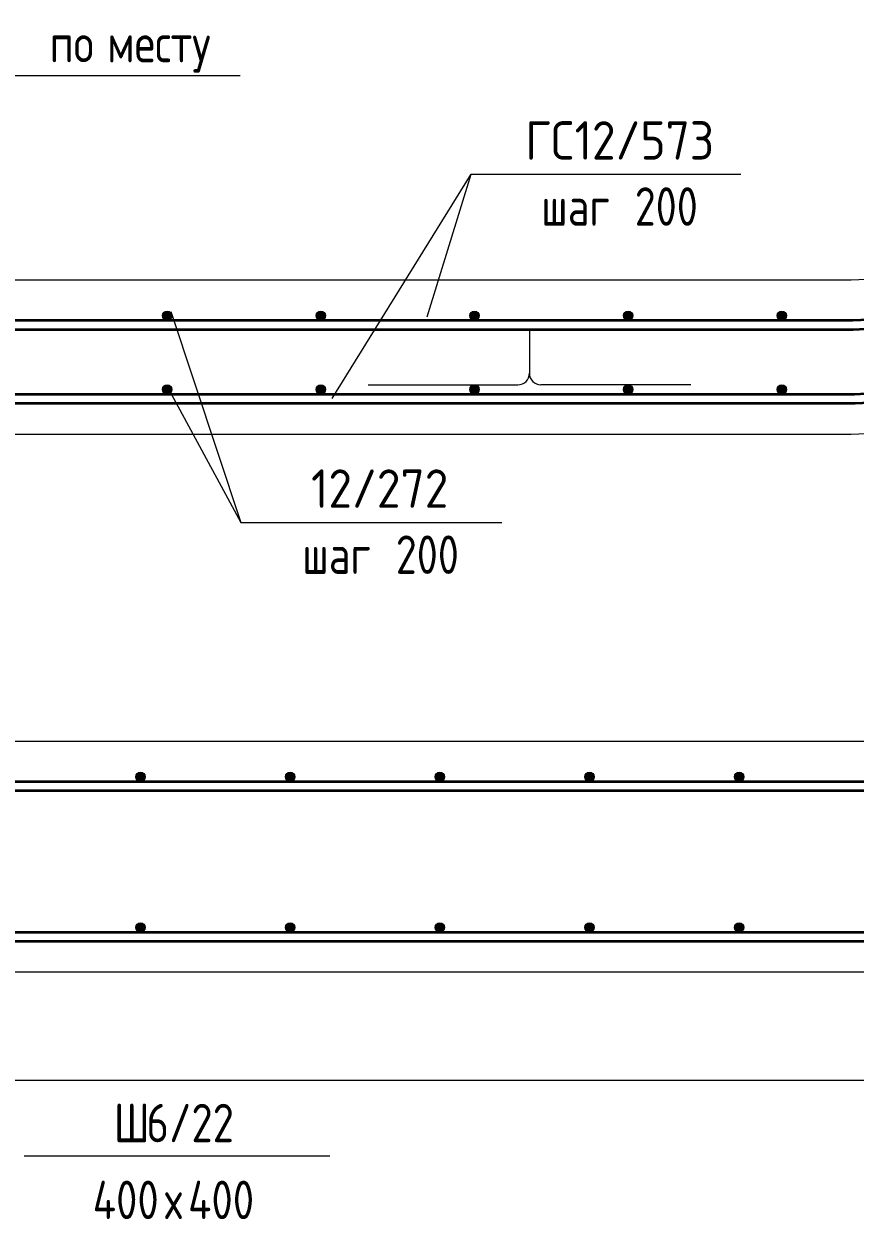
# Model space of a CAD drawing. Header units: millimetres. Extents: x 3129 to 68349, y -1586 to 12682.
# Drawn here: x 45461 to 46542, y -1472 to 84 of the extents above; entities that cross this region are included whole.
import ezdxf

# ---------------------------------------------------------------- set-up
doc = ezdxf.new("R2010")
doc.units = ezdxf.units.MM
for name, color, linetype, lineweight in [('AA_Dim', 7, 'Continuous', 9), ('AA_Dim-20', 7, 'Continuous', 9), ('AA_Linii', 7, 'Continuous', 9), ('AA_Vinoska', 7, 'Continuous', 9), ('AF_Perekritie_Опалубка', 253, 'Continuous', 20), ('KR_Armatura', 7, 'Continuous', 20), ('KR_Armatura_Tonkie', 7, 'Continuous', 20)]:
    doc.layers.add(name, color=color, linetype=linetype, lineweight=lineweight)
doc.styles.add('GOST Common', font='GOST Common.ttf', dxfattribs={"width": 0.85, "height": 50})
doc.styles.add('ISOCPEUR_1', font='isocpeur.ttf', dxfattribs={"width": 0.9, "height": 50})
doc.styles.add('ISOCPEUR_2', font='isocpeur.ttf', dxfattribs={"width": 0.8, "height": 50})
doc.dimstyles.new('05_Округл_5мм__прозр__2', dxfattribs={"dimscale": 304.8, "dimtxt": 49.799059, "dimasz": 0.111549, "dimexe": 0.098425, "dimexo": 0.065617, "dimgap": 0.006562, "dimtad": 1, "dimdec": 0, "dimrnd": 5, "dimdsep": 46, "dimtxsty": 'ISOCPEUR_1', "dimblk1": 'OBLIQUE', "dimblk2": 'OBLIQUE', "dimsah": 1, "dimcen": 0.09, "dimdle": 0.098425, "dimazin": 0, "dimtfac": 1, "dimtdec": 4, "dimtix": 1, "dimtmove": 0, "dimatfit": 3, "dimfxl": 1, "dimtvp": 1, "dimtolj": 1, "dimtzin": 0, "dimlwd": 18, "dimlwe": 18, "dimarcsym": 2})

# ---------------------------------------------------------------- blocks, each defined once
blk = doc.blocks.new('DIMBLOCK51-Сечение 20')
at = {"layer": 'AA_Dim-20', "lineweight": 18}
for p, q in [((44857, -1112.2), (44857, -1320.6)), ((44857, -1290.6), (44857, -1112.2)), ((50704.5, -1118), (50704.5, -1320.6)), ((50704.5, -1290.6), (50704.5, -1118)), ((44827, -1290.6), (50734.5, -1290.6))]:
    blk.add_line(p, q, dxfattribs=at)
at = {"layer": 'AA_Dim-20', "lineweight": 30}
for p, q in [((44857, -1290.6), (44874, -1273.6)), ((50704.5, -1290.6), (50721.5, -1273.6)), ((44857, -1290.6), (44840, -1307.6)), ((50704.5, -1290.6), (50687.5, -1307.6))]:
    blk.add_line(p, q, dxfattribs=at)
at = {"layer": 'AA_Dim-20', "color": 0, "lineweight": 18, "insert": (47665.8, -1223.2), "char_height": 50, "width": 275.81, "attachment_point": 1, "line_spacing_factor": 1.149209, "style": 'ISOCPEUR_1'}
blk.add_mtext('шаг 200', dxfattribs=at)
blk = doc.blocks.new('_Oblique')
at = {"color": 0, "linetype": 'ByBlock', "lineweight": -2}
blk.add_line((-0.5, -0.5), (0.5, 0.5), dxfattribs=at)
blk = doc.blocks.new('010_Текст с выноской - Текст 2 строки-4082114-Сечение 20')
at = {"layer": 'AA_Vinoska'}
blk.add_line((30103.7, 16), (29606.4, 16), dxfattribs=at)
blk = doc.blocks.new('010_Текст с выноской - Текст 2 строки-3030202-Сечение 20')
at = {"layer": 'AA_Vinoska'}
blk.add_line((33271.2, -536.8), (33669, -536.8), dxfattribs=at)
blk = doc.blocks.new('042_М_Арматуры - Диам длина поз _ Комментарий-2260297-Сечение 20')
at = {"layer": 'AA_Vinoska'}
blk.add_line((34838.4, 68.2), (35158.4, 68.2), dxfattribs=at)

msp = doc.modelspace()

# ---------------------------------------------------------------- hatches: boundary and pattern name
at = {"layer": 'KR_Armatura'}
h = msp.add_hatch(color=256, dxfattribs=at)
edge = h.paths.add_edge_path()
edge.add_arc((45647.0505, -296), 6, 0, 360)
for points in [[(45644.0505, -301.1962), (45650.0505, -301.1962), (45653.0505, -296), (45650.0505, -290.8038), (45644.0505, -290.8038), (45641.0505, -296)], [(45844.0505, -301.1962), (45850.0505, -301.1962), (45853.0505, -296), (45850.0505, -290.8038), (45844.0505, -290.8038), (45841.0505, -296)], [(46044.0505, -301.1962), (46050.0505, -301.1962), (46053.0505, -296), (46050.0505, -290.8038), (46044.0505, -290.8038), (46041.0505, -296)], [(46244.0505, -301.1962), (46250.0505, -301.1962), (46253.0505, -296), (46250.0505, -290.8038), (46244.0505, -290.8038), (46241.0505, -296)], [(46444.0505, -301.1962), (46450.0505, -301.1962), (46453.0505, -296), (46450.0505, -290.8038), (46444.0505, -290.8038), (46441.0505, -296)], [(45644.0505, -397.1962), (45650.0505, -397.1962), (45653.0505, -392), (45650.0505, -386.8038), (45644.0505, -386.8038), (45641.0505, -392)], [(45844.0505, -397.1962), (45850.0505, -397.1962), (45853.0505, -392), (45850.0505, -386.8038), (45844.0505, -386.8038), (45841.0505, -392)], [(46044.0505, -397.1962), (46050.0505, -397.1962), (46053.0505, -392), (46050.0505, -386.8038), (46044.0505, -386.8038), (46041.0505, -392)], [(46244.0505, -397.1962), (46250.0505, -397.1962), (46253.0505, -392), (46250.0505, -386.8038), (46244.0505, -386.8038), (46241.0505, -392)], [(46444.0505, -397.1962), (46450.0505, -397.1962), (46453.0505, -392), (46450.0505, -386.8038), (46444.0505, -386.8038), (46441.0505, -392)], [(45609.4948, -901.1962), (45615.4948, -901.1962), (45618.4948, -896), (45615.4948, -890.8038), (45609.4948, -890.8038), (45606.4948, -896)], [(45804.2631, -901.1962), (45810.2631, -901.1962), (45813.2631, -896), (45810.2631, -890.8038), (45804.2631, -890.8038), (45801.2631, -896)], [(45999.0314, -901.1962), (46005.0314, -901.1962), (46008.0314, -896), (46005.0314, -890.8038), (45999.0314, -890.8038), (45996.0314, -896)], [(46193.7997, -901.1962), (46199.7997, -901.1962), (46202.7997, -896), (46199.7997, -890.8038), (46193.7997, -890.8038), (46190.7997, -896)], [(46388.5681, -901.1962), (46394.5681, -901.1962), (46397.5681, -896), (46394.5681, -890.8038), (46388.5681, -890.8038), (46385.5681, -896)], [(45609.4948, -1097.1962), (45615.4948, -1097.1962), (45618.4948, -1092), (45615.4948, -1086.8038), (45609.4948, -1086.8038), (45606.4948, -1092)], [(45804.2631, -1097.1962), (45810.2631, -1097.1962), (45813.2631, -1092), (45810.2631, -1086.8038), (45804.2631, -1086.8038), (45801.2631, -1092)], [(45999.0314, -1097.1962), (46005.0314, -1097.1962), (46008.0314, -1092), (46005.0314, -1086.8038), (45999.0314, -1086.8038), (45996.0314, -1092)], [(46193.7997, -1097.1962), (46199.7997, -1097.1962), (46202.7997, -1092), (46199.7997, -1086.8038), (46193.7997, -1086.8038), (46190.7997, -1092)], [(46388.5681, -1097.1962), (46394.5681, -1097.1962), (46397.5681, -1092), (46394.5681, -1086.8038), (46388.5681, -1086.8038), (46385.5681, -1092)]]:
    msp.add_hatch(color=256, dxfattribs=at).paths.add_polyline_path(points)
h = msp.add_hatch(color=256, dxfattribs=at)
edge = h.paths.add_edge_path()
edge.add_arc((45847.0505, -296), 6, 0, 360)
h = msp.add_hatch(color=256, dxfattribs=at)
edge = h.paths.add_edge_path()
edge.add_arc((46047.0505, -296), 6, 0, 360)
h = msp.add_hatch(color=256, dxfattribs=at)
edge = h.paths.add_edge_path()
edge.add_arc((46247.0505, -296), 6, 0, 360)
h = msp.add_hatch(color=256, dxfattribs=at)
edge = h.paths.add_edge_path()
edge.add_arc((46447.0505, -296), 6, 0, 360)
h = msp.add_hatch(color=256, dxfattribs=at)
edge = h.paths.add_edge_path()
edge.add_arc((45647.0505, -392), 6, 0, 360)
h = msp.add_hatch(color=256, dxfattribs=at)
edge = h.paths.add_edge_path()
edge.add_arc((45847.0505, -392), 6, 0, 360)
h = msp.add_hatch(color=256, dxfattribs=at)
edge = h.paths.add_edge_path()
edge.add_arc((46047.0505, -392), 6, 0, 360)
h = msp.add_hatch(color=256, dxfattribs=at)
edge = h.paths.add_edge_path()
edge.add_arc((46247.0505, -392), 6, 0, 360)
h = msp.add_hatch(color=256, dxfattribs=at)
edge = h.paths.add_edge_path()
edge.add_arc((46447.0505, -392), 6, 0, 360)
h = msp.add_hatch(color=256, dxfattribs=at)
edge = h.paths.add_edge_path()
edge.add_arc((45612.4948, -896), 6, 0, 360)
h = msp.add_hatch(color=256, dxfattribs=at)
edge = h.paths.add_edge_path()
edge.add_arc((45807.2631, -896), 6, 0, 360)
h = msp.add_hatch(color=256, dxfattribs=at)
edge = h.paths.add_edge_path()
edge.add_arc((46002.0314, -896), 6, 0, 360)
h = msp.add_hatch(color=256, dxfattribs=at)
edge = h.paths.add_edge_path()
edge.add_arc((46196.7997, -896), 6, 0, 360)
h = msp.add_hatch(color=256, dxfattribs=at)
edge = h.paths.add_edge_path()
edge.add_arc((46391.5681, -896), 6, 0, 360)
h = msp.add_hatch(color=256, dxfattribs=at)
edge = h.paths.add_edge_path()
edge.add_arc((45612.4948, -1092), 6, 0, 360)
h = msp.add_hatch(color=256, dxfattribs=at)
edge = h.paths.add_edge_path()
edge.add_arc((45807.2631, -1092), 6, 0, 360)
h = msp.add_hatch(color=256, dxfattribs=at)
edge = h.paths.add_edge_path()
edge.add_arc((46002.0314, -1092), 6, 0, 360)
h = msp.add_hatch(color=256, dxfattribs=at)
edge = h.paths.add_edge_path()
edge.add_arc((46196.7997, -1092), 6, 0, 360)
h = msp.add_hatch(color=256, dxfattribs=at)
edge = h.paths.add_edge_path()
edge.add_arc((46391.5681, -1092), 6, 0, 360)

# ---------------------------------------------------------------- linework, layer by layer
at = {"layer": 'AA_Linii', "lineweight": 20}
for p, q in [((46118.6028, -314), (46118.6028, -371)), ((45908.6028, -386), (46103.6028, -386)), ((46328.6028, -386), (46133.6028, -386))]:
    msp.add_line(p, q, dxfattribs=at)
for centre, start, end in [((46103.6028, -371), 270, 0), ((46133.6028, -371), 180, 270)]:
    msp.add_arc(centre, 15, start, end, dxfattribs=at)
at = {"layer": 'AA_Vinoska'}
for p, q in [((45861.686, -403.7159), (46042.9345, -112.075)), ((45985.5215, -297.563), (46042.9345, -112.075)), ((46042.9345, -112.075), (46073.8492, -112.075)), ((46042.9345, -112.075), (46073.8492, -112.075)), ((45651.9945, -290.6362), (45743.117, -565.1016)), ((45646.5052, -387.248), (45743.117, -565.1016)), ((45743.117, -565.1016), (45762.8785, -565.1016)), ((45743.117, -565.1016), (45762.8785, -565.1016))]:
    msp.add_line(p, q, dxfattribs=at)
at = {"layer": 'AF_Perekritie_Опалубка'}
for p, q in [((49808.1407, -86.4134), (46537.4215, -250)), ((46537.4215, -250), (44925.0505, -250)), ((46537.4215, -450.25), (49759.0714, -289.1176)), ((45012.72, -450), (46537.4215, -450)), ((46537.4215, -450), (46537.4215, -450.25)), ((49702.7042, -850), (45012.72, -850)), ((44777.4215, -1150), (50765.0707, -1150))]:
    msp.add_line(p, q, dxfattribs=at)
at = {"layer": 'KR_Armatura'}
for p, q in [((45644.0505, -290.8038), (45641.0505, -296)), ((45650.0505, -290.8038), (45644.0505, -290.8038)), ((45653.0505, -296), (45650.0505, -290.8038)), ((45844.0505, -290.8038), (45841.0505, -296)), ((45850.0505, -290.8038), (45844.0505, -290.8038)), ((45853.0505, -296), (45850.0505, -290.8038)), ((46044.0505, -290.8038), (46041.0505, -296)), ((46050.0505, -290.8038), (46044.0505, -290.8038)), ((46053.0505, -296), (46050.0505, -290.8038)), ((46244.0505, -290.8038), (46241.0505, -296)), ((46250.0505, -290.8038), (46244.0505, -290.8038)), ((46253.0505, -296), (46250.0505, -290.8038)), ((46444.0505, -290.8038), (46441.0505, -296)), ((46450.0505, -290.8038), (46444.0505, -290.8038)), ((46453.0505, -296), (46450.0505, -290.8038)), ((45641.0505, -296), (45644.0505, -301.1962)), ((45644.0505, -301.1962), (45650.0505, -301.1962)), ((45650.0505, -301.1962), (45653.0505, -296)), ((45841.0505, -296), (45844.0505, -301.1962)), ((45844.0505, -301.1962), (45850.0505, -301.1962)), ((45850.0505, -301.1962), (45853.0505, -296)), ((46041.0505, -296), (46044.0505, -301.1962)), ((46044.0505, -301.1962), (46050.0505, -301.1962)), ((46050.0505, -301.1962), (46053.0505, -296)), ((46241.0505, -296), (46244.0505, -301.1962)), ((46244.0505, -301.1962), (46250.0505, -301.1962)), ((46250.0505, -301.1962), (46253.0505, -296)), ((46441.0505, -296), (46444.0505, -301.1962)), ((46444.0505, -301.1962), (46450.0505, -301.1962)), ((46450.0505, -301.1962), (46453.0505, -296)), ((45644.0505, -386.8038), (45641.0505, -392)), ((45650.0505, -386.8038), (45644.0505, -386.8038)), ((45653.0505, -392), (45650.0505, -386.8038)), ((45844.0505, -386.8038), (45841.0505, -392)), ((45850.0505, -386.8038), (45844.0505, -386.8038)), ((45853.0505, -392), (45850.0505, -386.8038)), ((46044.0505, -386.8038), (46041.0505, -392)), ((46050.0505, -386.8038), (46044.0505, -386.8038)), ((46053.0505, -392), (46050.0505, -386.8038)), ((46244.0505, -386.8038), (46241.0505, -392)), ((46250.0505, -386.8038), (46244.0505, -386.8038)), ((46253.0505, -392), (46250.0505, -386.8038)), ((46444.0505, -386.8038), (46441.0505, -392)), ((46450.0505, -386.8038), (46444.0505, -386.8038)), ((46453.0505, -392), (46450.0505, -386.8038)), ((45641.0505, -392), (45644.0505, -397.1962)), ((45644.0505, -397.1962), (45650.0505, -397.1962)), ((45650.0505, -397.1962), (45653.0505, -392)), ((45841.0505, -392), (45844.0505, -397.1962)), ((45844.0505, -397.1962), (45850.0505, -397.1962)), ((45850.0505, -397.1962), (45853.0505, -392)), ((46041.0505, -392), (46044.0505, -397.1962)), ((46044.0505, -397.1962), (46050.0505, -397.1962)), ((46050.0505, -397.1962), (46053.0505, -392)), ((46241.0505, -392), (46244.0505, -397.1962)), ((46244.0505, -397.1962), (46250.0505, -397.1962)), ((46250.0505, -397.1962), (46253.0505, -392)), ((46441.0505, -392), (46444.0505, -397.1962)), ((46444.0505, -397.1962), (46450.0505, -397.1962)), ((46450.0505, -397.1962), (46453.0505, -392)), ((45609.4948, -890.8038), (45606.4948, -896)), ((45606.4948, -896), (45609.4948, -901.1962)), ((45615.4948, -890.8038), (45609.4948, -890.8038)), ((45609.4948, -901.1962), (45615.4948, -901.1962)), ((45618.4948, -896), (45615.4948, -890.8038)), ((45615.4948, -901.1962), (45618.4948, -896)), ((45804.2631, -890.8038), (45801.2631, -896)), ((45801.2631, -896), (45804.2631, -901.1962)), ((45810.2631, -890.8038), (45804.2631, -890.8038)), ((45804.2631, -901.1962), (45810.2631, -901.1962)), ((45813.2631, -896), (45810.2631, -890.8038)), ((45810.2631, -901.1962), (45813.2631, -896)), ((45999.0314, -890.8038), (45996.0314, -896)), ((45996.0314, -896), (45999.0314, -901.1962)), ((46005.0314, -890.8038), (45999.0314, -890.8038)), ((45999.0314, -901.1962), (46005.0314, -901.1962)), ((46008.0314, -896), (46005.0314, -890.8038)), ((46005.0314, -901.1962), (46008.0314, -896)), ((46193.7997, -890.8038), (46190.7997, -896)), ((46190.7997, -896), (46193.7997, -901.1962)), ((46199.7997, -890.8038), (46193.7997, -890.8038)), ((46193.7997, -901.1962), (46199.7997, -901.1962)), ((46202.7997, -896), (46199.7997, -890.8038)), ((46199.7997, -901.1962), (46202.7997, -896)), ((46388.5681, -890.8038), (46385.5681, -896)), ((46385.5681, -896), (46388.5681, -901.1962)), ((46394.5681, -890.8038), (46388.5681, -890.8038)), ((46388.5681, -901.1962), (46394.5681, -901.1962)), ((46397.5681, -896), (46394.5681, -890.8038)), ((46394.5681, -901.1962), (46397.5681, -896)), ((45609.4948, -1086.8038), (45606.4948, -1092)), ((45615.4948, -1086.8038), (45609.4948, -1086.8038)), ((45618.4948, -1092), (45615.4948, -1086.8038)), ((45804.2631, -1086.8038), (45801.2631, -1092)), ((45810.2631, -1086.8038), (45804.2631, -1086.8038)), ((45813.2631, -1092), (45810.2631, -1086.8038)), ((45999.0314, -1086.8038), (45996.0314, -1092)), ((46005.0314, -1086.8038), (45999.0314, -1086.8038)), ((46008.0314, -1092), (46005.0314, -1086.8038)), ((46193.7997, -1086.8038), (46190.7997, -1092)), ((46199.7997, -1086.8038), (46193.7997, -1086.8038)), ((46202.7997, -1092), (46199.7997, -1086.8038)), ((46388.5681, -1086.8038), (46385.5681, -1092)), ((46394.5681, -1086.8038), (46388.5681, -1086.8038)), ((46397.5681, -1092), (46394.5681, -1086.8038)), ((45606.4948, -1092), (45609.4948, -1097.1962)), ((45609.4948, -1097.1962), (45615.4948, -1097.1962)), ((45615.4948, -1097.1962), (45618.4948, -1092)), ((45801.2631, -1092), (45804.2631, -1097.1962)), ((45804.2631, -1097.1962), (45810.2631, -1097.1962)), ((45810.2631, -1097.1962), (45813.2631, -1092)), ((45996.0314, -1092), (45999.0314, -1097.1962)), ((45999.0314, -1097.1962), (46005.0314, -1097.1962)), ((46005.0314, -1097.1962), (46008.0314, -1092)), ((46190.7997, -1092), (46193.7997, -1097.1962)), ((46193.7997, -1097.1962), (46199.7997, -1097.1962)), ((46199.7997, -1097.1962), (46202.7997, -1092)), ((46385.5681, -1092), (46388.5681, -1097.1962)), ((46388.5681, -1097.1962), (46394.5681, -1097.1962)), ((46394.5681, -1097.1962), (46397.5681, -1092))]:
    msp.add_line(p, q, dxfattribs=at)
for centre in [(45647.0505, -296), (45847.0505, -296), (46047.0505, -296), (46247.0505, -296), (46447.0505, -296), (45647.0505, -392), (45847.0505, -392), (46047.0505, -392), (46247.0505, -392), (46447.0505, -392), (45612.4948, -896), (45807.2631, -896), (46002.0314, -896), (46196.7997, -896), (46391.5681, -896), (45612.4948, -1092), (45807.2631, -1092), (46002.0314, -1092), (46196.7997, -1092), (46391.5681, -1092)]:
    msp.add_circle(centre, 6, dxfattribs=at)
at = {"layer": 'KR_Armatura_Tonkie', "lineweight": 35}
for p, q in [((46539.4699, -301.9625), (49336.8051, -162.0524)), ((46540.0693, -313.9476), (49337.4046, -174.0375)), ((46541.8691, -397.9625), (49339.2044, -258.0524)), ((46542.4686, -409.9476), (49339.8038, -270.0375)), ((44815.021, -302), (46537.9713, -302)), ((44815.021, -314), (46537.9713, -314)), ((44817.4215, -398), (46540.3705, -398)), ((44817.4215, -410), (46540.3705, -410)), ((44870.9914, -902), (49737.7421, -902)), ((44817.4215, -914), (50765.0707, -914)), ((44817.4215, -1098), (49737.7421, -1098)), ((44817.4215, -1110), (50765.0707, -1110))]:
    msp.add_line(p, q, dxfattribs=at)
for centre, radius in [((46537.9713, -272), 30), ((46537.9713, -272), 42), ((46540.3705, -368), 30), ((46540.3705, -368), 42)]:
    msp.add_arc(centre, radius, 270, 272.8632909, dxfattribs=at)

# ---------------------------------------------------------------- block references
at = {"layer": 'AA_Vinoska'}
for name, p in [('010_Текст с выноской - Текст 2 строки-4082114-Сечение 20', (15638.2715, 0)), ('042_М_Арматуры - Диам длина поз _ Комментарий-2260297-Сечение 20', (11235.4873, -180.2753)), ('042_М_Арматуры - Диам длина поз _ Комментарий-2260297-Сечение 20', (11235.4873, -180.2753)), ('042_М_Арматуры - Диам длина поз _ Комментарий-2260297-Сечение 20', (10924.5166, -633.302)), ('042_М_Арматуры - Диам длина поз _ Комментарий-2260297-Сечение 20', (10924.5166, -633.302)), ('010_Текст с выноской - Текст 2 строки-3030202-Сечение 20', (12190.056, -852.4165))]:
    msp.add_blockref(name, p, dxfattribs=at)

# ---------------------------------------------------------------- texts
at = {"layer": 'AA_Vinoska', "char_height": 50, "attachment_point": 1}
for s, insert, width, style in [('\\fGOST Common|b0|i0|c204|p34|;\\W.85; ', (45479.6248, 83.646), 17.717294, 'GOST Common'), ('\\fGOST Common|b0|i0|c204|p34|;\\W.85; ', (45554.5522, 83.646), 17.717294, 'GOST Common'), ('по', (45494.163, 83.646), 73.594912, 'GOST Common'), ('месту', (45569.0903, 83.646), 192.164494, 'GOST Common'), ('ГС', (46113.172, -42.9929), 77.924025, 'ISOCPEUR_1'), ('ГС', (46113.172, -42.9929), 77.924025, 'ISOCPEUR_1'), ('12/573', (46177.4657, -42.9929), 222.227775, 'ISOCPEUR_1'), ('12/573', (46177.4657, -42.9929), 222.227775, 'ISOCPEUR_1'), (' 200', (46230.1903, -128.9739), 133.4008, 'ISOCPEUR_2'), (' 200', (46230.1903, -128.9739), 133.4008, 'ISOCPEUR_2'), ('шаг', (46133.882, -128.9739), 116.7257, 'ISOCPEUR_2'), ('шаг', (46133.882, -128.9739), 116.7257, 'ISOCPEUR_2'), ('12/272', (45834.4213, -496.0195), 222.227775, 'ISOCPEUR_1'), ('12/272', (45834.4213, -496.0195), 222.227775, 'ISOCPEUR_1'), (' 200', (45919.2196, -582.0006), 133.4008, 'ISOCPEUR_2'), ('шаг', (45822.9113, -582.0006), 116.7257, 'ISOCPEUR_2'), ('\\fGOST Common|b0|i0|c204|p34|;\\W.85;Ш', (45577.6465, -1321.5719), 51.789012, 'GOST Common'), ('6/22', (45620.1426, -1321.5719), 147.189825, 'GOST Common'), ('400', (45550.1728, -1421.5719), 114.480975, 'GOST Common'), ('400', (45674.3063, -1421.5719), 114.480975, 'GOST Common'), ('\\fGOST Common|b0|i0|c204|p34|;\\W.85;х', (45644.1116, -1421.5719), 36.797456, 'GOST Common')]:
    msp.add_mtext(s, dxfattribs=dict(at, insert=insert, width=width, style=style))

# ---------------------------------------------------------------- dimensions: what is measured, and where the dimension line sits
at = {"layer": 'AA_Dim', "lineweight": 18}
dim = msp.add_linear_dim(base=(50704.487, -1290.5528), p1=(44857.0283, -1092.1892), p2=(50704.487, -1098), text='шаг 200', dimstyle='05_Округл_5мм__прозр__2', override={"dimpost": '<>', "dimfxl": 5847.461572}, dxfattribs=at)
dim.commit()
dim.dimension.update_dxf_attribs({"geometry": 'DIMBLOCK51-Сечение 20', "text_midpoint": (47780.7576, -1263.5339)})

doc.saveas('drawing.dxf')
